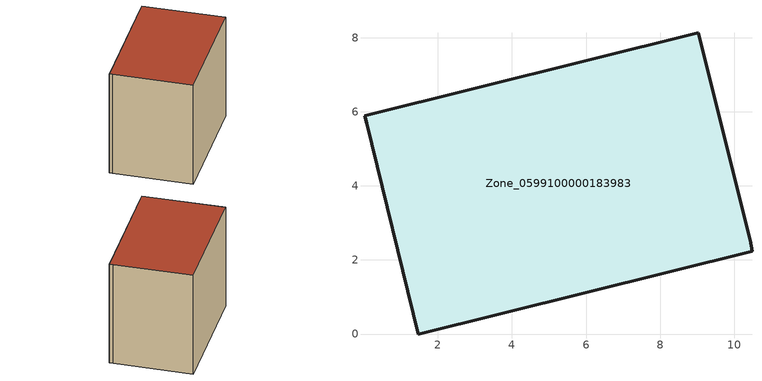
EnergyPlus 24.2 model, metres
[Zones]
Zone_0599100000183983
 floor ground (C_G): 10.43,2.53 10.48,2.23 1.47,0 0.08,5.7 0.02,5.89 9.03,8.13 z0
 wall outside (C_F): 0.08,5.7 1.47,0 10.48,2.23 10.43,2.53 9.03,8.13 0.02,5.89 0.08,5.7 z0:8.13
 roof outside (C_R): 10.48,2.23 10.43,2.53 9.03,8.13 0.02,5.89 0.08,5.7 1.47,0 z8.13
[BUILDING]
Pand.0599100000183983: North Axis=0; Terrain=City; Loads Convergence Tolerance Value=0.04; Temperature Convergence Tolerance Value=0.4; Solar Distribution=FullExterior; Maximum Number of Warmup Days=25; Minimum Number of Warmup Days=1
[Site:Location]
Rotterdam.The.Hague.AP_ZH_NLD Design_Conditions: Latitude=51.96; Longitude=4.45; Time Zone=1; Elevation=-4.5
[SITE:GROUNDTEMPERATURE:BUILDINGSURFACE]
18, 18, 18, 18, 18, 18, 18, 18, 18, 18, 18, 18
[MATERIAL] Thermal Absorptance=0.9; Solar Absorptance=0.7; Visible Absorptance=0.7
Name | Roughness | Thickness | Conductivity | Density | Specific Heat
G.TI.1965-1974 | MediumSmooth | 0.15 | 0.882353 | 540 | 1210
F.TI.1965-1974 | Rough | 0.3 | 0.697674 | 1920 | 840
R.TI.1965-1974 | MediumRough | 0.2 | 0.232558 | 1500 | 1000
[CONSTRUCTION]
C_G: G.TI.1965-1974
C_F: F.TI.1965-1974
C_R: R.TI.1965-1974
[ZONE]
Zone_0599100000183983: Type=1; Multiplier=1; Ceiling Height=Autocalculate; Volume=Autocalculate; Floor Area=autocalculate; Part of Total Floor Area=Yes
[ZONEINFILTRATION:DESIGNFLOWRATE]
Infil_Zone_0599100000183983: Zone or ZoneList or Space or SpaceList=Zone_0599100000183983; Schedule=AlwaysOn; Design Flow Rate Calculation Method=Flow/Area; Flow Rate per Floor Area=0.003; Constant Term Coefficient=1; Temperature Term Coefficient=0; Velocity Term Coefficient=0; Velocity Squared Term Coefficient=0
[HVACTEMPLATE:ZONE:IDEALLOADSAIRSYSTEM]
Zone_0599100000183983: Maximum Heating Supply Air Temperature=50; Minimum Cooling Supply Air Temperature=13; Maximum Heating Supply Air Humidity Ratio=0.0156; Minimum Cooling Supply Air Humidity Ratio=0.0077; Heating Limit=NoLimit; Cooling Limit=NoLimit; Dehumidification Control Type=ConstantSensibleHeatRatio; Cooling Sensible Heat Ratio=0.7; Dehumidification Setpoint=60; Humidification Control Type=None; Humidification Setpoint=30; Outdoor Air Method=None; Outdoor Air Flow Rate per Person=0.00944; Outdoor Air Flow Rate per Zone Floor Area=0; Outdoor Air Flow Rate per Zone=0; Demand Controlled Ventilation Type=None; Outdoor Air Economizer Type=NoEconomizer; Heat Recovery Type=None; Sensible Heat Recovery Effectiveness=0.7; Latent Heat Recovery Effectiveness=0.65
[ZONECONTROL:THERMOSTAT]
ThermostatControl_Zone_0599100000183983: Zone or ZoneList=Zone_0599100000183983; Control Type Schedule=DualSetpointControlType; Control 1=Thermostat_Zone_0599100000183983; Temperature Difference Between Cutout And Setpoint=0
[THERMOSTATSETPOINT:DUALSETPOINT]
Thermostat_Zone_0599100000183983: Heating Setpoint Temperature Schedule=HeatingSetpoint_Zone_0599100000183983; Cooling Setpoint Temperature Schedule=CoolingSetpoint_Zone_0599100000183983
[SCHEDULE:COMPACT]
HeatingSetpoint_Zone_0599100000183983: Through: 12/31, For: AllDays, Until: 24:00, 21
CoolingSetpoint_Zone_0599100000183983: Through: 12/31, For: AllDays, Until: 24:00, 24
DualSetpointControlType: Through: 12/31, For: AllDays, Until: 24:00, 4
AlwaysOn: Through: 12/31, For: AllDays, Until: 24:00, 1
